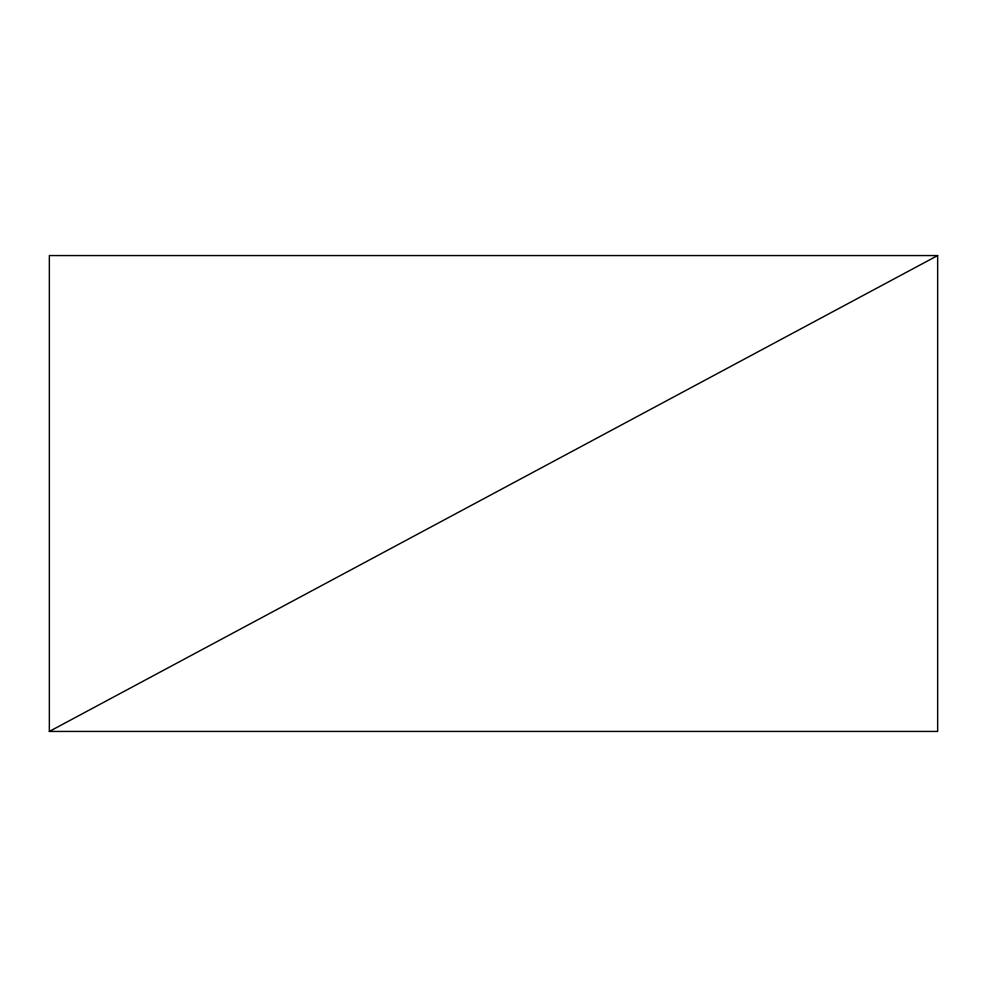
<?xml version="1.0" encoding="UTF-8"?>
<svg xmlns="http://www.w3.org/2000/svg" width="987" height="987" viewBox="0 0 987 987"><rect width="100%" height="100%" fill="white"/><g stroke="black" fill="none" stroke-linecap="round" stroke-linejoin="round"><path stroke-width="1.48" d="M49.35 731.441L937.65 255.559L937.65 731.441L49.35 731.441L49.35 255.559L937.65 255.559"/></g></svg>
